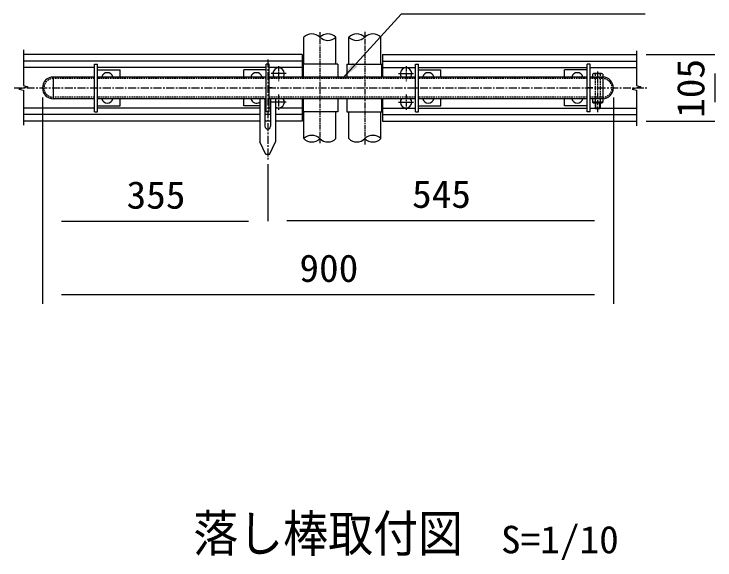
# Model space of a CAD drawing. Units: millimetres, scale not verified, with parts at other scales. Extents: x -5348 to 5454, y -3899 to 2801.
# Drawn here: x 2419 to 4628, y -543 to 1178 of the extents above; entities that cross this region are included whole.
import ezdxf
from ezdxf.enums import TextEntityAlignment as Align

# ---------------------------------------------------------------- set-up
doc = ezdxf.new("R2010")
doc.units = ezdxf.units.MM
doc.header["$LTSCALE"] = 20
for name, pattern in [('USER1', [1.125, 0.75, -0.125, 0.125, -0.125]), ('USER3', [0.375, 0.25, -0.125]), ('USER5', [2, 1.25, -0.25, 0.25, -0.25])]:
    doc.linetypes.add(name, pattern=pattern)
doc.layers.add('0-0_7詳細', color=7, linetype='Continuous', lineweight=25)
doc.layers.add('0-3_6文字', color=7, linetype='Continuous', lineweight=25)
doc.styles.add('ＭＳ ゴシック', font='')
doc.styles.get('ＭＳ ゴシック').set_extended_font_data('MS Gothic')

msp = doc.modelspace()

# ---------------------------------------------------------------- linework, layer by layer
at = {"layer": '0-0_7詳細'}
for p, q in [((3332.05, 1020.19), (3332.05, 1105.19)), ((3433.65, 1020.19), (3433.65, 1105.19)), ((3473.65, 1020.19), (3473.65, 1105.19)), ((3575.25, 1020.19), (3575.25, 1105.19)), ((3326.85, 1050.19), (2448.19, 1050.19)), ((3326.85, 1050.19), (3326.85, 979.19)), ((3580.45, 1050.19), (4380.99, 1050.19)), ((3580.45, 1050.19), (3580.45, 979.19)), ((3326.85, 1029.19), (2448.19, 1029.19)), ((2672.85, 1020.19), (2681.85, 1020.19)), ((2672.85, 870.19), (2672.85, 1020.19)), ((2681.85, 870.19), (2681.85, 1020.19)), ((3222.85, 1020.19), (3213.85, 1020.19)), ((3213.85, 870.19), (3213.85, 1020.19)), ((3222.85, 870.19), (3222.85, 1020.19)), ((3439.25, 1020.19), (3326.85, 1020.19)), ((3330.34, 1020.19), (3330.34, 979.19)), ((3439.25, 1020.19), (3439.25, 979.19)), ((3468.05, 1020.19), (3580.45, 1020.19)), ((3468.05, 1020.19), (3468.05, 979.19)), ((3576.95, 1020.19), (3576.95, 979.19)), ((3580.45, 1029.19), (4380.99, 1029.19)), ((3684.45, 1020.19), (3693.45, 1020.19)), ((3684.45, 870.19), (3684.45, 1020.19)), ((3693.45, 870.19), (3693.45, 1020.19)), ((4234.45, 1020.19), (4225.45, 1020.19)), ((4225.45, 870.19), (4225.45, 1020.19)), ((4234.45, 870.19), (4234.45, 1020.19)), ((2672.85, 1009.19), (2448.19, 1009.19)), ((3213.85, 1009.19), (2681.85, 1009.19)), ((2681.85, 1002.19), (2752.85, 1002.19)), ((2752.85, 979.19), (2752.85, 1002.19)), ((3213.85, 1002.19), (3142.85, 1002.19)), ((3142.85, 979.19), (3142.85, 1002.19)), ((3326.85, 1009.19), (3222.85, 1009.19)), ((3580.45, 1009.19), (3684.45, 1009.19)), ((3693.45, 1009.19), (4225.45, 1009.19)), ((3693.45, 1002.19), (3764.45, 1002.19)), ((3764.45, 979.19), (3764.45, 1002.19)), ((4225.45, 1002.19), (4154.45, 1002.19)), ((4154.45, 979.19), (4154.45, 1002.19)), ((4234.45, 1009.19), (4380.99, 1009.19)), ((2542.35, 979.19), (2542.35, 911.19)), ((2542.35, 979.19), (2542.35, 911.19)), ((2672.85, 979.19), (2542.35, 979.19)), ((3213.85, 979.19), (2681.85, 979.19)), ((3684.45, 979.19), (3222.85, 979.19)), ((4225.45, 979.19), (3693.45, 979.19)), ((4274.35, 979.19), (4234.45, 979.19)), ((4242.15, 988.59), (4242.15, 979.19)), ((4270.47, 990.19), (4245.95, 990.19)), ((4274.35, 979.19), (4274.35, 911.19)), ((4274.55, 988.59), (4274.55, 979.19)), ((2672.85, 911.19), (2542.35, 911.19)), ((3213.85, 911.19), (2681.85, 911.19)), ((3142.85, 888.19), (3142.85, 911.19)), ((3193.35, 911.19), (3193.35, 775.19)), ((3209.35, 911.19), (3209.35, 824.19)), ((3684.45, 911.19), (3222.85, 911.19)), ((3227.35, 911.19), (3227.35, 824.19)), ((3243.35, 911.19), (3243.35, 775.19)), ((3326.85, 911.19), (3326.85, 840.19)), ((3330.34, 911.19), (3330.34, 870.19)), ((3439.25, 911.19), (3439.25, 870.19)), ((3576.95, 911.19), (3576.95, 870.19)), ((3580.45, 911.19), (3580.45, 840.19)), ((4225.45, 911.19), (3693.45, 911.19)), ((3764.45, 888.19), (3764.45, 911.19)), ((4274.35, 911.19), (4234.45, 911.19)), ((4242.15, 911.19), (4242.15, 899.79)), ((4250.35, 911.19), (4250.35, 899.79)), ((4266.35, 911.19), (4266.35, 899.79)), ((4274.55, 911.19), (4274.55, 899.79)), ((3193.35, 888.19), (3142.85, 888.19)), ((3213.85, 888.19), (3209.35, 888.19)), ((3693.45, 888.19), (3764.45, 888.19)), ((4274.55, 899.79), (4242.15, 899.79)), ((4271.21, 898.19), (4246.04, 898.19)), ((4250.35, 898.19), (4250.35, 880.79)), ((4251.95, 898.19), (4251.95, 879.19)), ((4264.75, 898.19), (4264.75, 879.19)), ((4266.35, 898.19), (4266.35, 880.79)), ((2672.85, 881.19), (2448.19, 881.19)), ((2672.85, 870.19), (2681.85, 870.19)), ((3193.35, 881.19), (2681.85, 881.19)), ((3213.85, 881.19), (3209.35, 881.19)), ((3222.85, 870.19), (3213.85, 870.19)), ((3227.35, 881.19), (3222.85, 881.19)), ((3326.85, 881.19), (3243.35, 881.19)), ((3439.25, 870.19), (3326.85, 870.19)), ((3332.05, 785.19), (3332.05, 870.19)), ((3433.65, 785.19), (3433.65, 870.19)), ((3473.65, 785.19), (3473.65, 870.19)), ((3575.25, 785.19), (3575.25, 870.19)), ((3580.45, 881.19), (3684.45, 881.19)), ((3684.45, 870.19), (3693.45, 870.19)), ((3693.45, 881.19), (4225.45, 881.19)), ((4234.45, 870.19), (4225.45, 870.19)), ((4234.45, 881.19), (4250.35, 881.19)), ((4266.35, 880.79), (4250.35, 880.79)), ((4251.95, 879.19), (4250.35, 880.79)), ((4264.75, 879.19), (4251.95, 879.19)), ((4264.75, 879.19), (4266.35, 880.79)), ((4266.35, 881.19), (4380.99, 881.19)), ((3193.35, 861.19), (2448.19, 861.19)), ((3193.35, 840.19), (2448.19, 840.19)), ((3227.35, 861.19), (3209.35, 861.19)), ((3227.35, 840.19), (3209.35, 840.19)), ((3326.85, 861.19), (3243.35, 861.19)), ((3326.85, 840.19), (3243.35, 840.19)), ((3580.45, 861.19), (4380.99, 861.19)), ((3580.45, 840.19), (4380.99, 840.19)), ((3224.35, 735.19), (3243.35, 775.19))]:
    msp.add_line(p, q, dxfattribs=at)
at = {"layer": '0-0_7詳細', "color": 1, "linetype": 'USER1'}
for p, q in [((3382.85, 1121.15), (3382.85, 770.65)), ((3524.45, 1121.66), (3524.45, 766.01)), ((3252.85, 1013.88), (3252.85, 966.5)), ((3654.45, 1013.88), (3654.45, 966.5)), ((4258.35, 996.68), (4258.35, 868.81)), ((2663.46, 945.19), (2681.85, 945.19)), ((3232.23, 945.19), (3213.85, 945.19)), ((3675.06, 945.19), (3693.45, 945.19)), ((4243.83, 945.19), (4225.45, 945.19)), ((3252.85, 923.88), (3252.85, 876.5)), ((3654.45, 923.88), (3654.45, 876.5))]:
    msp.add_line(p, q, dxfattribs=at)
at = {"layer": '0-0_7詳細', "color": 1}
for p, q in [((4410.99, 1050.19), (4628.4, 1050.19)), ((3276.54, 990.19), (3229.16, 990.19)), ((3630.76, 990.19), (3678.14, 990.19)), ((4628.4, 990.19), (4628.4, 900.19)), ((2508.35, 915.19), (2508.35, 525.16)), ((2508.35, 915.19), (2508.35, 264.28)), ((4308.35, 915.19), (4308.35, 264.28)), ((4308.35, 915.19), (4308.35, 527.66)), ((3276.54, 900.19), (3229.16, 900.19)), ((3630.76, 900.19), (3678.14, 900.19)), ((4410.99, 840.19), (4628.4, 840.19)), ((3218.35, 705.19), (3218.35, 527.66)), ((3218.35, 684.81), (3218.35, 525.16)), ((2568.35, 525.16), (3158.35, 525.16)), ((3278.35, 527.66), (4248.35, 527.66)), ((2568.35, 294.28), (4248.35, 294.28))]:
    msp.add_line(p, q, dxfattribs=at)
at = {"layer": '0-0_7詳細', "color": 1, "linetype": 'USER5'}
for p, q in [((3218.35, 1034.3), (3218.35, 714.81)), ((2418.63, 945.19), (4417.33, 945.19))]:
    msp.add_line(p, q, dxfattribs=at)
at = {"layer": '0-0_7詳細', "linetype": 'USER3'}
for p, q in [((2672.85, 974.59), (2542.35, 974.59)), ((3213.85, 974.59), (2681.85, 974.59)), ((3684.45, 974.59), (3222.85, 974.59)), ((4225.45, 974.59), (3693.45, 974.59)), ((4274.35, 974.59), (4234.45, 974.59)), ((4250.35, 988.59), (4250.35, 911.19)), ((4266.35, 988.59), (4266.35, 911.19)), ((2672.85, 915.79), (2542.35, 915.79)), ((3213.85, 915.79), (2681.85, 915.79)), ((3684.45, 915.79), (3222.85, 915.79)), ((4225.45, 915.79), (3693.45, 915.79)), ((4274.35, 915.79), (4234.45, 915.79))]:
    msp.add_line(p, q, dxfattribs=at)
at = {"layer": '0-0_7詳細'}
for points in [[(4407.84, 1178.07), (3638.61, 1178.07), (3454.99, 976.07)], [(2448.19, 1065.53), (2448.19, 952.69), (2462.18, 948.94), (2434.19, 941.44), (2448.19, 937.69), (2448.19, 827.19)], [(4380.99, 1061.92), (4380.99, 952.69), (4394.99, 948.94), (4367, 941.44), (4380.99, 937.69), (4380.99, 825.91)], [(2681.85, 888.19), (2752.85, 888.19), (2752.85, 911.19)], [(3468.05, 911.19), (3468.05, 870.19), (3580.45, 870.19)], [(4225.45, 888.19), (4154.45, 888.19), (4154.45, 911.19)], [(3224.35, 735.19), (3212.35, 735.19), (3193.35, 775.19)]]:
    msp.add_lwpolyline(points, dxfattribs=at)
for centre, radius, start, end in [((3357.45, 1078.65), 36.74, 46.26576, 133.73424), ((3408.25, 1078.65), 36.74, 46.26576, 133.73424), ((3408.25, 1131.74), 36.74, 226.26576, 313.73424), ((3499.05, 1078.65), 36.74, 46.26576, 133.73424), ((3499.05, 1131.74), 36.74, 226.26576, 313.73424), ((3549.85, 1078.65), 36.74, 46.26576, 133.73424), ((3252.85, 990.19), 18, 322.33011, 217.66989), ((3654.45, 990.19), 18, 322.33011, 217.66989), ((2542.35, 945.19), 34, 90, 270), ((2712.85, 975.19), 18, 12.83959, 167.16041), ((3182.85, 975.19), 18, 12.83959, 167.16041), ((3724.45, 975.19), 18, 12.83959, 167.16041), ((4194.45, 975.19), 18, 12.83959, 167.16041), ((4246.25, 984.17), 6.03, 47.18249, 132.81751), ((4258.35, 969.39), 20.8, 67.38014, 112.61986), ((4270.45, 984.14), 6.05, 47.363, 132.637), ((4274.35, 945.19), 34, 270, 90), ((2712.85, 915.19), 18, 192.83959, 347.16041), ((3182.85, 915.19), 18, 192.83959, 305.68533), ((3252.85, 900.19), 18, 238.14457, 37.66989), ((3654.45, 900.19), 18, 142.33011, 37.66989), ((3724.45, 915.19), 18, 192.83959, 347.16041), ((4194.45, 915.19), 18, 192.83959, 347.16041), ((4246.25, 904.23), 6.04, 227.28053, 312.71947), ((4258.35, 918.99), 20.8, 247.38014, 292.61986), ((4270.45, 904.06), 5.92, 226.1605, 313.8395), ((3218.35, 824.19), 9, 180, 0), ((3357.45, 758.65), 36.74, 46.26576, 133.73424), ((3357.45, 811.74), 36.74, 226.26576, 313.73424), ((3408.25, 811.74), 36.74, 226.26576, 313.73424), ((3499.05, 811.74), 36.74, 226.26576, 313.73424), ((3549.85, 758.65), 36.74, 46.26576, 133.73424), ((3549.85, 811.74), 36.74, 226.26576, 313.73424)]:
    msp.add_arc(centre, radius, start, end, dxfattribs=at)
at = {"layer": '0-0_7詳細', "linetype": 'USER3'}
for centre, start, end in [((2542.35, 945.19), 90, 270), ((4274.35, 945.19), 270, 90)]:
    msp.add_arc(centre, 29.4, start, end, dxfattribs=at)
at = {"layer": '0-0_7詳細'}
msp.add_solid([(3453.65, 974.59), (3486.3, 1026), (3501.72, 1011.98)], dxfattribs=at)

# ---------------------------------------------------------------- texts
at = {"layer": '0-0_7詳細', "style": 'ＭＳ ゴシック', "width": 1.05}
msp.add_text('105', height=86.66, rotation=90, dxfattribs=at).set_placement((4621.12, 850.69), align=Align.BOTTOM_LEFT)
for s, p in [('355', (2773.35, 538.51)), ('545', (3673.35, 541.01)), ('900', (3318.35, 307.63))]:
    msp.add_text(s, height=86.66, dxfattribs=at).set_placement(p, align=Align.BOTTOM_LEFT)
at = {"layer": '0-3_6文字', "style": 'ＭＳ ゴシック'}
for s, height, width, p in [('落し棒取付図', 115.4, 0.9, (2983.72, -551.6)), ('S=1/10', 86.66, 1.05, (3953.79, -547.8))]:
    msp.add_text(s, height=height, dxfattribs=dict(at, width=width)).set_placement(p, align=Align.BOTTOM_LEFT)

doc.saveas('drawing.dxf')
